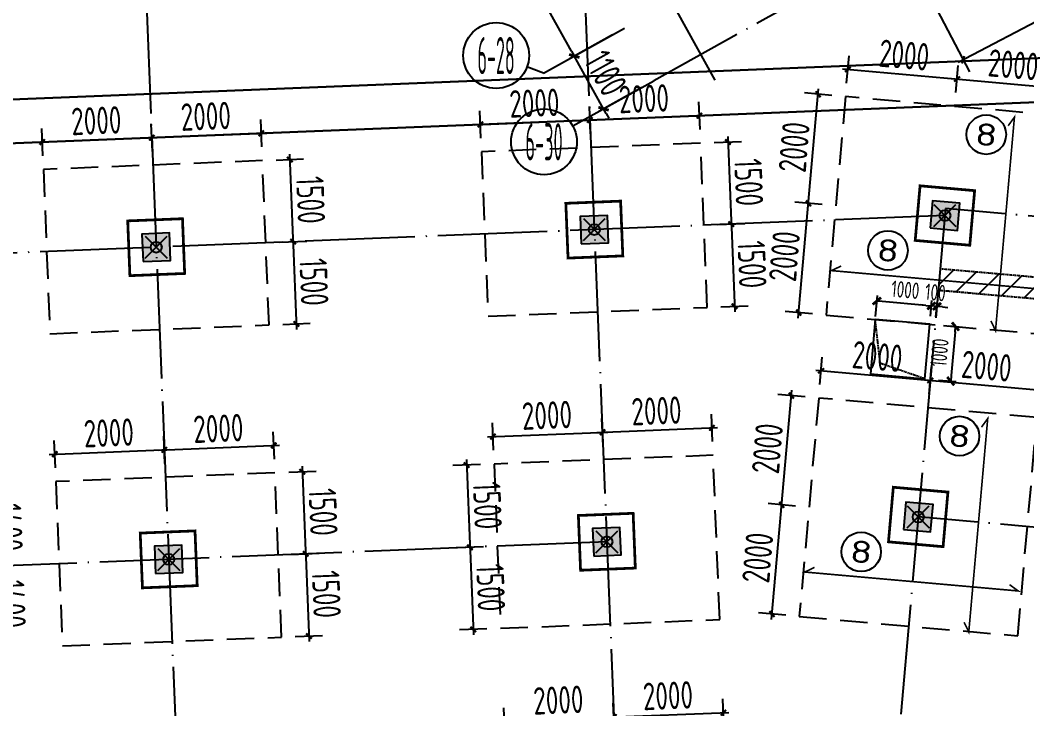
# Model space of a CAD drawing. Extents: x -57409 to 252654, y -8259 to 229119.
# Drawn here: x 51703 to 70070, y 62523 to 75088 of the extents above; entities that cross this region are included whole.
import ezdxf
from ezdxf.enums import TextEntityAlignment as Align

# ---------------------------------------------------------------- set-up
doc = ezdxf.new("R2010")
doc.units = 0
doc.header["$LTSCALE"] = 100
doc.header["$PDMODE"] = 35
doc.header["$PDSIZE"] = 200
for name, pattern in [('DASH', [0.35, 0.25, -0.1]), ('DASHED', [0.75, 0.5, -0.25]), ('DOTE', [2.42, 2, -0.2, 0.02, -0.2])]:
    doc.linetypes.add(name, pattern=pattern)
doc.layers.get('0').update_dxf_attribs({"linetype": 'CONTINUOUS'})
doc.layers.get('Defpoints').update_dxf_attribs({"linetype": 'CONTINUOUS'})
for name, color, linetype in [('B-TEXT', 3, 'CONTINUOUS'), ('codim', 7, 'CONTINUOUS'), ('COLU', 7, 'CONTINUOUS'), ('CT', 2, 'CONTINUOUS'), ('dim-wall', 7, 'CONTINUOUS'), ('dote', 253, 'DOTE'), ('h填实-柱墙', 254, 'CONTINUOUS'), ('JSK', 4, 'CONTINUOUS'), ('Z-AXIS', 3, 'CONTINUOUS'), ('Z-TEXT', 2, 'CONTINUOUS'), ('z柱下板带', 140, 'CONTINUOUS'), ('排水沟', 8, 'DASH'), ('板底钢筋', 24, 'CONTINUOUS')]:
    doc.layers.add(name, color=color, linetype=linetype)
doc.layers.add('重心计算', color=7, linetype='CONTINUOUS', plot=False)
doc.styles.add('_TCH_AXIS', font='tssdeng.shx', dxfattribs={"width": 0.7, "bigfont": 'tssdchn.shx'})
doc.styles.add('COMPLEX', font='tssdeng.shx', dxfattribs={"width": 0.7, "bigfont": 'tssdchn.shx'})
doc.styles.add('Jgcad-DIM', font='tssdeng.shx', dxfattribs={"width": 0.7, "bigfont": 'tssdchn.shx'})
doc.styles.add('TSSD_Dimension', font='tssdeng.shx', dxfattribs={"width": 0.7})
doc.dimstyles.new('TSSD_100_100$0', dxfattribs={"dimtxt": 300, "dimasz": 100, "dimexe": 100, "dimexo": 250, "dimgap": 100, "dimtad": 1, "dimdec": 0, "dimzin": 0, "dimdsep": 46, "dimtxsty": 'TSSD_Dimension', "dimblk": '_tsdbk', "dimblk1": '_tsdbk', "dimblk2": '_tsdbk', "dimsah": 1, "dimcen": 0, "dimdle": 100, "dimclrt": 7, "dimadec": 0, "dimazin": 0, "dimtfac": 1, "dimtdec": 0, "dimtix": 1, "dimtmove": 2, "dimatfit": 3, "dimldrblk": '_tsdbk', "dimfxl": 1, "dimtolj": 1, "dimtzin": 0, "dimarcsym": 0})

# ---------------------------------------------------------------- blocks, each defined once
blk = doc.blocks.new('_AXISO')
blk.add_circle((0, 0), 0.5)
at = {"layer": 'B-TEXT', "style": 'COMPLEX', "width": 1.450893}
blk.add_attdef('A', text='', height=0.56, dxfattribs=at).set_placement((0.249375, -0.28), (0.749375, -0.28), align=Align.FIT)
blk = doc.blocks.new('_tsdbk')
blk.add_line((-1, 0), (0, 0))
at = {"const_width": 0.5}
blk.add_lwpolyline([(-0.7, -0.7), (0.7, 0.7)], dxfattribs=at)
blk = doc.blocks.new('*D175')
at = {"layer": 'Defpoints', "color": 0}
for p in [(61030, 78002), (60114, 77494), (62729, 74942)]:
    blk.add_point(p, dxfattribs=at)
at = {"layer": 'Z-AXIS', "color": 0, "lineweight": -2}
for p, q in [((60811, 77881), (60026, 77445)), ((61764, 74521), (60162, 77406)), ((62510, 74821), (61726, 74385))]:
    blk.add_line(p, q, dxfattribs=at)
at = {"layer": 'Z-AXIS', "color": 0, "lineweight": -2, "xscale": 100, "yscale": 100, "zscale": 100}
for p, rotation in [((60114, 77494), 119.0453740306261), ((61813, 74434), 299.0453740306261)]:
    blk.add_blockref('_tsdbk', p, dxfattribs=dict(at, rotation=rotation))
at = {"layer": 'Z-AXIS', "color": 7, "insert": (61269, 76134), "char_height": 500, "attachment_point": 5, "rotation": 299.0454, "style": 'TSSD_Dimension'}
blk.add_mtext('\\A1;3500', dxfattribs=at)
blk = doc.blocks.new('*D176')
at = {"layer": 'Defpoints', "color": 0}
for p in [(62729, 74942), (61813, 74434), (63263, 73981)]:
    blk.add_point(p, dxfattribs=at)
at = {"layer": 'Z-AXIS', "color": 0, "lineweight": -2}
for p, q in [((62510, 74821), (61726, 74385)), ((61764, 74521), (61716, 74609)), ((62347, 73472), (61813, 74434)), ((63044, 73859), (62260, 73424)), ((62396, 73385), (62444, 73297))]:
    blk.add_line(p, q, dxfattribs=at)
at = {"layer": 'Z-AXIS', "color": 0, "lineweight": -2, "xscale": 100, "yscale": 100, "zscale": 100}
for p, rotation in [((61813, 74434), 299.0453740306261), ((62347, 73472), 119.0453740306261)]:
    blk.add_blockref('_tsdbk', p, dxfattribs=dict(at, rotation=rotation))
at = {"layer": 'Z-AXIS', "color": 7, "insert": (62386, 74123), "char_height": 500, "attachment_point": 5, "rotation": 299.0454, "style": 'TSSD_Dimension'}
blk.add_mtext('\\A1;1100', dxfattribs=at)
blk = doc.blocks.new('_ArchTick')
at = {"color": 0, "linetype": 'ByBlock', "const_width": 0.4}
blk.add_lwpolyline([(-0.5, -0.5), (0.5, 0.5)], dxfattribs=at)
blk = doc.blocks.new('*D1960')
at = {"layer": 'codim', "color": 0, "lineweight": -2}
blk.add_line((65900, 69652), (66094, 71844), dxfattribs=at)
at = {"layer": 'codim', "color": 7, "lineweight": -2}
for p, q in [((66334, 71722), (65836, 71766)), ((66157, 69730), (65659, 69774))]:
    blk.add_line(p, q, dxfattribs=at)
at = {"layer": 'Defpoints', "color": 0}
for p in [(66085, 71744), (66583, 71700), (66406, 69708)]:
    blk.add_point(p, dxfattribs=at)
at = {"layer": 'codim', "color": 0, "lineweight": -2, "xscale": 100, "yscale": 100, "zscale": 100}
for p, rotation in [((66085, 71744), 84.93164578921356), ((65908, 69752), 264.9316457892136)]:
    blk.add_blockref('_ArchTick', p, dxfattribs=dict(at, rotation=rotation))
at = {"layer": 'codim', "color": 1, "insert": (65648, 70779), "char_height": 500, "attachment_point": 5, "rotation": 84.9316, "style": 'Jgcad-DIM'}
blk.add_mtext('\\A1;2000', dxfattribs=at)
blk = doc.blocks.new('*D1961')
at = {"layer": 'codim', "color": 7, "lineweight": -2}
for p, q in [((66511, 73714), (66013, 73759)), ((66334, 71722), (65836, 71766))]:
    blk.add_line(p, q, dxfattribs=at)
at = {"layer": 'codim', "color": 0, "lineweight": -2}
blk.add_line((66076, 71645), (66271, 73836), dxfattribs=at)
at = {"layer": 'Defpoints', "color": 0}
for p in [(66262, 73736), (66760, 73692), (66583, 71700)]:
    blk.add_point(p, dxfattribs=at)
at = {"layer": 'codim', "color": 0, "lineweight": -2, "xscale": 100, "yscale": 100, "zscale": 100}
for p, rotation in [((66262, 73736), 84.93164578921356), ((66085, 71744), 264.9316457892136)]:
    blk.add_blockref('_ArchTick', p, dxfattribs=dict(at, rotation=rotation))
at = {"layer": 'codim', "color": 1, "insert": (65825, 72771), "char_height": 500, "attachment_point": 5, "rotation": 84.9316, "style": 'Jgcad-DIM'}
blk.add_mtext('\\A1;2000', dxfattribs=at)
blk = doc.blocks.new('*D1962')
at = {"layer": 'codim', "color": 7, "lineweight": -2}
for p, q in [((66782, 73941), (66826, 74439)), ((68774, 73765), (68818, 74263))]:
    blk.add_line(p, q, dxfattribs=at)
at = {"layer": 'codim', "color": 0, "lineweight": -2}
blk.add_line((66704, 74199), (68896, 74005), dxfattribs=at)
at = {"layer": 'Defpoints', "color": 0}
for p in [(68796, 74014), (66760, 73692), (68752, 73516)]:
    blk.add_point(p, dxfattribs=at)
at = {"layer": 'codim', "color": 0, "lineweight": -2, "xscale": 100, "yscale": 100, "zscale": 100}
for p, rotation in [((66804, 74190), 174.9316457875061), ((68796, 74014), 354.9316457875061)]:
    blk.add_blockref('_ArchTick', p, dxfattribs=dict(at, rotation=rotation))
at = {"layer": 'codim', "color": 1, "insert": (67831, 74451), "char_height": 500, "attachment_point": 5, "rotation": 354.9316, "style": 'Jgcad-DIM'}
blk.add_mtext('\\A1;2000', dxfattribs=at)
blk = doc.blocks.new('*D1963')
at = {"layer": 'codim', "color": 7, "lineweight": -2}
for p, q in [((68774, 73765), (68818, 74263)), ((70766, 73588), (70810, 74086))]:
    blk.add_line(p, q, dxfattribs=at)
at = {"layer": 'codim', "color": 0, "lineweight": -2}
blk.add_line((68697, 74022), (70888, 73828), dxfattribs=at)
at = {"layer": 'Defpoints', "color": 0}
for p in [(70788, 73837), (68752, 73516), (70744, 73339)]:
    blk.add_point(p, dxfattribs=at)
at = {"layer": 'codim', "color": 0, "lineweight": -2, "xscale": 100, "yscale": 100, "zscale": 100}
for p, rotation in [((68796, 74014), 174.9316457875061), ((70788, 73837), 354.9316457875061)]:
    blk.add_blockref('_ArchTick', p, dxfattribs=dict(at, rotation=rotation))
at = {"layer": 'codim', "color": 1, "insert": (69823, 74274), "char_height": 500, "attachment_point": 5, "rotation": 354.9316, "style": 'Jgcad-DIM'}
blk.add_mtext('\\A1;2000', dxfattribs=at)
blk = doc.blocks.new('*D1964')
at = {"layer": 'codim', "color": 0, "lineweight": -2}
blk.add_line((65412, 64153), (65606, 66345), dxfattribs=at)
at = {"layer": 'codim', "color": 7, "lineweight": -2}
for p, q in [((65846, 66223), (65348, 66267)), ((65670, 64231), (65172, 64275))]:
    blk.add_line(p, q, dxfattribs=at)
at = {"layer": 'Defpoints', "color": 0}
for p in [(65597, 66245), (66095, 66201), (65919, 64209)]:
    blk.add_point(p, dxfattribs=at)
at = {"layer": 'codim', "color": 0, "lineweight": -2, "xscale": 100, "yscale": 100, "zscale": 100}
for p, rotation in [((65597, 66245), 84.93164578921356), ((65421, 64253), 264.9316457892136)]:
    blk.add_blockref('_ArchTick', p, dxfattribs=dict(at, rotation=rotation))
at = {"layer": 'codim', "color": 1, "insert": (65160, 65280), "char_height": 500, "attachment_point": 5, "rotation": 84.9316, "style": 'Jgcad-DIM'}
blk.add_mtext('\\A1;2000', dxfattribs=at)
blk = doc.blocks.new('*D1965')
at = {"layer": 'codim', "color": 0, "lineweight": -2}
blk.add_line((65589, 66145), (65783, 68337), dxfattribs=at)
at = {"layer": 'codim', "color": 7, "lineweight": -2}
for p, q in [((66023, 68215), (65525, 68259)), ((65846, 66223), (65348, 66267))]:
    blk.add_line(p, q, dxfattribs=at)
at = {"layer": 'Defpoints', "color": 0}
for p in [(65774, 68237), (66272, 68193), (66095, 66201)]:
    blk.add_point(p, dxfattribs=at)
at = {"layer": 'codim', "color": 0, "lineweight": -2, "xscale": 100, "yscale": 100, "zscale": 100}
for p, rotation in [((65774, 68237), 84.93164578921356), ((65597, 66245), 264.9316457892136)]:
    blk.add_blockref('_ArchTick', p, dxfattribs=dict(at, rotation=rotation))
at = {"layer": 'codim', "color": 1, "insert": (65337, 67272), "char_height": 500, "attachment_point": 5, "rotation": 84.9316, "style": 'Jgcad-DIM'}
blk.add_mtext('\\A1;2000', dxfattribs=at)
blk = doc.blocks.new('*D1966')
at = {"layer": 'codim', "color": 7, "lineweight": -2}
for p, q in [((66294, 68442), (66338, 68940)), ((68286, 68265), (68331, 68763))]:
    blk.add_line(p, q, dxfattribs=at)
at = {"layer": 'codim', "color": 0, "lineweight": -2}
blk.add_line((66217, 68700), (68408, 68506), dxfattribs=at)
at = {"layer": 'Defpoints', "color": 0}
for p in [(68308, 68514), (66272, 68193), (68264, 68016)]:
    blk.add_point(p, dxfattribs=at)
at = {"layer": 'codim', "color": 0, "lineweight": -2, "xscale": 100, "yscale": 100, "zscale": 100}
for p, rotation in [((66316, 68691), 174.9316457875058), ((68308, 68514), 354.9316457875058)]:
    blk.add_blockref('_ArchTick', p, dxfattribs=dict(at, rotation=rotation))
at = {"layer": 'codim', "color": 1, "insert": (67343, 68951), "char_height": 500, "attachment_point": 5, "rotation": 354.9316, "style": 'Jgcad-DIM'}
blk.add_mtext('\\A1;2000', dxfattribs=at)
blk = doc.blocks.new('*D1967')
at = {"layer": 'codim', "color": 7, "lineweight": -2}
for p, q in [((68286, 68265), (68331, 68763)), ((70279, 68089), (70323, 68587))]:
    blk.add_line(p, q, dxfattribs=at)
at = {"layer": 'codim', "color": 0, "lineweight": -2}
blk.add_line((68209, 68523), (70400, 68329), dxfattribs=at)
at = {"layer": 'Defpoints', "color": 0}
for p in [(70301, 68338), (68264, 68016), (70256, 67840)]:
    blk.add_point(p, dxfattribs=at)
at = {"layer": 'codim', "color": 0, "lineweight": -2, "xscale": 100, "yscale": 100, "zscale": 100}
for p, rotation in [((68308, 68514), 174.9316457875058), ((70301, 68338), 354.9316457875058)]:
    blk.add_blockref('_ArchTick', p, dxfattribs=dict(at, rotation=rotation))
at = {"layer": 'codim', "color": 1, "insert": (69335, 68775), "char_height": 500, "attachment_point": 5, "rotation": 354.9316, "style": 'Jgcad-DIM'}
blk.add_mtext('\\A1;2000', dxfattribs=at)
blk = doc.blocks.new('*D1975')
at = {"layer": 'codim', "color": 7, "lineweight": -2}
for p, q in [((60547, 62044), (60527, 62543)), ((62546, 62124), (62525, 62624))]:
    blk.add_line(p, q, dxfattribs=at)
at = {"layer": 'codim', "color": 0, "lineweight": -2}
blk.add_line((60437, 62290), (62635, 62378), dxfattribs=at)
at = {"layer": 'Defpoints', "color": 0}
for p in [(62536, 62374), (60557, 61794), (62556, 61874)]:
    blk.add_point(p, dxfattribs=at)
at = {"layer": 'codim', "color": 0, "lineweight": -2, "xscale": 100, "yscale": 100, "zscale": 100}
for p, rotation in [((60537, 62294), 182.2987729971048), ((62536, 62374), 2.298772997104861)]:
    blk.add_blockref('_ArchTick', p, dxfattribs=dict(at, rotation=rotation))
at = {"layer": 'codim', "color": 1, "insert": (61522, 62683), "char_height": 500, "attachment_point": 5, "rotation": 2.2988, "style": 'Jgcad-DIM'}
blk.add_mtext('\\A1;2000', dxfattribs=at)
blk = doc.blocks.new('*D1976')
at = {"layer": 'codim', "color": 7, "lineweight": -2}
for p, q in [((64544, 62204), (64524, 62704)), ((62546, 62124), (62525, 62624))]:
    blk.add_line(p, q, dxfattribs=at)
at = {"layer": 'codim', "color": 0, "lineweight": -2}
blk.add_line((62436, 62370), (64634, 62458), dxfattribs=at)
at = {"layer": 'Defpoints', "color": 0}
for p in [(64534, 62454), (64554, 61954), (62556, 61874)]:
    blk.add_point(p, dxfattribs=at)
at = {"layer": 'codim', "color": 0, "lineweight": -2, "xscale": 100, "yscale": 100, "zscale": 100}
for p, rotation in [((64534, 62454), 2.298772997104861), ((62536, 62374), 182.2987729971048)]:
    blk.add_blockref('_ArchTick', p, dxfattribs=dict(at, rotation=rotation))
at = {"layer": 'codim', "color": 1, "insert": (63521, 62764), "char_height": 500, "attachment_point": 5, "rotation": 2.2988, "style": 'Jgcad-DIM'}
blk.add_mtext('\\A1;2000', dxfattribs=at)
blk = doc.blocks.new('*D1987')
at = {"layer": 'codim', "color": 7, "lineweight": -2}
for p, q in [((62337, 67320), (62317, 67819)), ((60339, 67240), (60319, 67739))]:
    blk.add_line(p, q, dxfattribs=at)
at = {"layer": 'codim', "color": 0, "lineweight": -2}
blk.add_line((60229, 67485), (62427, 67574), dxfattribs=at)
at = {"layer": 'Defpoints', "color": 0}
for p in [(62327, 67570), (62347, 67070), (60349, 66990)]:
    blk.add_point(p, dxfattribs=at)
at = {"layer": 'codim', "color": 0, "lineweight": -2, "xscale": 100, "yscale": 100, "zscale": 100}
for p, rotation in [((62327, 67570), 2.298772997107252), ((60329, 67489), 182.2987729971072)]:
    blk.add_blockref('_ArchTick', p, dxfattribs=dict(at, rotation=rotation))
at = {"layer": 'codim', "color": 1, "insert": (61314, 67879), "char_height": 500, "attachment_point": 5, "rotation": 2.2988, "style": 'Jgcad-DIM'}
blk.add_mtext('\\A1;2000', dxfattribs=at)
blk = doc.blocks.new('*D1988')
at = {"layer": 'codim', "color": 7, "lineweight": -2}
for p, q in [((62337, 67320), (62317, 67819)), ((64335, 67400), (64315, 67900))]:
    blk.add_line(p, q, dxfattribs=at)
at = {"layer": 'codim', "color": 0, "lineweight": -2}
blk.add_line((62227, 67566), (64425, 67654), dxfattribs=at)
at = {"layer": 'Defpoints', "color": 0}
for p in [(64325, 67650), (62347, 67070), (64345, 67150)]:
    blk.add_point(p, dxfattribs=at)
at = {"layer": 'codim', "color": 0, "lineweight": -2, "xscale": 100, "yscale": 100, "zscale": 100}
for p, rotation in [((62327, 67570), 182.2987729971072), ((64325, 67650), 2.298772997107252)]:
    blk.add_blockref('_ArchTick', p, dxfattribs=dict(at, rotation=rotation))
at = {"layer": 'codim', "color": 1, "insert": (63312, 67959), "char_height": 500, "attachment_point": 5, "rotation": 2.2988, "style": 'Jgcad-DIM'}
blk.add_mtext('\\A1;2000', dxfattribs=at)
blk = doc.blocks.new('*D1989')
at = {"layer": 'codim', "color": 0, "lineweight": -2}
blk.add_line((59845, 67070), (59913, 65371), dxfattribs=at)
at = {"layer": 'codim', "color": 7, "lineweight": -2}
for p, q in [((60099, 66980), (59599, 66960)), ((60159, 65481), (59659, 65461))]:
    blk.add_line(p, q, dxfattribs=at)
at = {"layer": 'Defpoints', "color": 0}
for p in [(60349, 66990), (59909, 65471), (60409, 65491)]:
    blk.add_point(p, dxfattribs=at)
at = {"layer": 'codim', "color": 0, "lineweight": -2, "xscale": 100, "yscale": 100, "zscale": 100}
for p, rotation in [((59849, 66970), 92.29877300033519), ((59909, 65471), 272.2987730003352)]:
    blk.add_blockref('_ArchTick', p, dxfattribs=dict(at, rotation=rotation))
at = {"layer": 'codim', "color": 1, "insert": (60229, 66234), "char_height": 500, "attachment_point": 5, "rotation": 272.2988, "style": 'Jgcad-DIM'}
blk.add_mtext('\\A1;1500', dxfattribs=at)
blk = doc.blocks.new('*D1990')
at = {"layer": 'codim', "color": 7, "lineweight": -2}
for p, q in [((60159, 65481), (59659, 65461)), ((60219, 63982), (59720, 63962))]:
    blk.add_line(p, q, dxfattribs=at)
at = {"layer": 'codim', "color": 0, "lineweight": -2}
blk.add_line((59905, 65571), (59973, 63872), dxfattribs=at)
at = {"layer": 'Defpoints', "color": 0}
for p in [(60409, 65491), (59969, 63972), (60469, 63992)]:
    blk.add_point(p, dxfattribs=at)
at = {"layer": 'codim', "color": 0, "lineweight": -2, "xscale": 100, "yscale": 100, "zscale": 100}
for p, rotation in [((59909, 65471), 92.29877300033519), ((59969, 63972), 272.2987730003352)]:
    blk.add_blockref('_ArchTick', p, dxfattribs=dict(at, rotation=rotation))
at = {"layer": 'codim', "color": 1, "insert": (60289, 64736), "char_height": 500, "attachment_point": 5, "rotation": 272.2988, "style": 'Jgcad-DIM'}
blk.add_mtext('\\A1;1500', dxfattribs=at)
blk = doc.blocks.new('*D1991')
at = {"layer": 'codim', "color": 7, "lineweight": -2}
for p, q in [((62108, 73015), (62088, 73515)), ((60110, 72935), (60090, 73435))]:
    blk.add_line(p, q, dxfattribs=at)
at = {"layer": 'codim', "color": 0, "lineweight": -2}
blk.add_line((60000, 73181), (62198, 73269), dxfattribs=at)
at = {"layer": 'Defpoints', "color": 0}
for p in [(62098, 73265), (62118, 72765), (60120, 72685)]:
    blk.add_point(p, dxfattribs=at)
at = {"layer": 'codim', "color": 0, "lineweight": -2, "xscale": 100, "yscale": 100, "zscale": 100}
for p, rotation in [((62098, 73265), 2.298772997108092), ((60100, 73185), 182.2987729971081)]:
    blk.add_blockref('_ArchTick', p, dxfattribs=dict(at, rotation=rotation))
at = {"layer": 'codim', "color": 1, "insert": (61085, 73575), "char_height": 500, "attachment_point": 5, "rotation": 2.2988, "style": 'Jgcad-DIM'}
blk.add_mtext('\\A1;2000', dxfattribs=at)
blk = doc.blocks.new('*D1992')
at = {"layer": 'codim', "color": 7, "lineweight": -2}
for p, q in [((62108, 73015), (62088, 73515)), ((64107, 73095), (64087, 73595))]:
    blk.add_line(p, q, dxfattribs=at)
at = {"layer": 'codim', "color": 0, "lineweight": -2}
blk.add_line((61998, 73261), (64197, 73349), dxfattribs=at)
at = {"layer": 'Defpoints', "color": 0}
for p in [(64097, 73345), (62118, 72765), (64117, 72846)]:
    blk.add_point(p, dxfattribs=at)
at = {"layer": 'codim', "color": 0, "lineweight": -2, "xscale": 100, "yscale": 100, "zscale": 100}
for p, rotation in [((62098, 73265), 182.2987729971081), ((64097, 73345), 2.298772997108092)]:
    blk.add_blockref('_ArchTick', p, dxfattribs=dict(at, rotation=rotation))
at = {"layer": 'codim', "color": 1, "insert": (63083, 73655), "char_height": 500, "attachment_point": 5, "rotation": 2.2988, "style": 'Jgcad-DIM'}
blk.add_mtext('\\A1;2000', dxfattribs=at)
blk = doc.blocks.new('*D1993')
at = {"layer": 'codim', "color": 0, "lineweight": -2}
blk.add_line((64612, 72966), (64681, 71267), dxfattribs=at)
at = {"layer": 'codim', "color": 7, "lineweight": -2}
for p, q in [((64367, 72856), (64866, 72876)), ((64427, 71357), (64926, 71377))]:
    blk.add_line(p, q, dxfattribs=at)
at = {"layer": 'Defpoints', "color": 0}
for p in [(64117, 72846), (64177, 71347), (64677, 71367)]:
    blk.add_point(p, dxfattribs=at)
at = {"layer": 'codim', "color": 0, "lineweight": -2, "xscale": 100, "yscale": 100, "zscale": 100}
for p, rotation in [((64616, 72866), 92.29877300032996), ((64677, 71367), 272.29877300033)]:
    blk.add_blockref('_ArchTick', p, dxfattribs=dict(at, rotation=rotation))
at = {"layer": 'codim', "color": 1, "insert": (64996, 72130), "char_height": 500, "attachment_point": 5, "rotation": 272.2988, "style": 'Jgcad-DIM'}
blk.add_mtext('\\A1;1500', dxfattribs=at)
blk = doc.blocks.new('*D1994')
at = {"layer": 'codim', "color": 0, "lineweight": -2}
blk.add_line((64673, 71467), (64741, 69768), dxfattribs=at)
at = {"layer": 'codim', "color": 7, "lineweight": -2}
for p, q in [((64427, 71357), (64926, 71377)), ((64487, 69858), (64986, 69878))]:
    blk.add_line(p, q, dxfattribs=at)
at = {"layer": 'Defpoints', "color": 0}
for p in [(64177, 71347), (64237, 69848), (64737, 69868)]:
    blk.add_point(p, dxfattribs=at)
at = {"layer": 'codim', "color": 0, "lineweight": -2, "xscale": 100, "yscale": 100, "zscale": 100}
for p, rotation in [((64677, 71367), 92.29877300032996), ((64737, 69868), 272.29877300033)]:
    blk.add_blockref('_ArchTick', p, dxfattribs=dict(at, rotation=rotation))
at = {"layer": 'codim', "color": 1, "insert": (65056, 70632), "char_height": 500, "attachment_point": 5, "rotation": 272.2988, "style": 'Jgcad-DIM'}
blk.add_mtext('\\A1;1500', dxfattribs=at)
blk = doc.blocks.new('*D2003')
at = {"layer": 'codim', "color": 7, "lineweight": -2}
for p, q in [((52345, 66919), (52325, 67418)), ((54343, 66999), (54323, 67499))]:
    blk.add_line(p, q, dxfattribs=at)
at = {"layer": 'codim', "color": 0, "lineweight": -2}
blk.add_line((52235, 67164), (54433, 67253), dxfattribs=at)
at = {"layer": 'Defpoints', "color": 0}
for p in [(54333, 67249), (54353, 66749), (52355, 66669)]:
    blk.add_point(p, dxfattribs=at)
at = {"layer": 'codim', "color": 0, "lineweight": -2, "xscale": 100, "yscale": 100, "zscale": 100}
for p, rotation in [((52335, 67169), 182.2987729971101), ((54333, 67249), 2.298772997110103)]:
    blk.add_blockref('_ArchTick', p, dxfattribs=dict(at, rotation=rotation))
at = {"layer": 'codim', "color": 1, "insert": (53320, 67558), "char_height": 500, "attachment_point": 5, "rotation": 2.2988, "style": 'Jgcad-DIM'}
blk.add_mtext('\\A1;2000', dxfattribs=at)
blk = doc.blocks.new('*D1803')
at = {"layer": 'codim', "color": 7, "lineweight": -2}
for p, q in [((54343, 66999), (54323, 67499)), ((56342, 67079), (56322, 67579))]:
    blk.add_line(p, q, dxfattribs=at)
at = {"layer": 'codim', "color": 0, "lineweight": -2}
blk.add_line((54233, 67245), (56432, 67333), dxfattribs=at)
at = {"layer": 'Defpoints', "color": 0}
for p in [(56332, 67329), (54353, 66749), (56352, 66829)]:
    blk.add_point(p, dxfattribs=at)
at = {"layer": 'codim', "color": 0, "lineweight": -2, "xscale": 100, "yscale": 100, "zscale": 100}
for p, rotation in [((54333, 67249), 182.2987729971101), ((56332, 67329), 2.298772997110103)]:
    blk.add_blockref('_ArchTick', p, dxfattribs=dict(at, rotation=rotation))
at = {"layer": 'codim', "color": 1, "insert": (55319, 67639), "char_height": 500, "attachment_point": 5, "rotation": 2.2988, "style": 'Jgcad-DIM'}
blk.add_mtext('\\A1;2000', dxfattribs=at)
blk = doc.blocks.new('*D1804')
at = {"layer": 'codim', "color": 7, "lineweight": -2}
for p, q in [((56602, 66839), (57101, 66859)), ((56662, 65341), (57161, 65361))]:
    blk.add_line(p, q, dxfattribs=at)
at = {"layer": 'codim', "color": 0, "lineweight": -2}
blk.add_line((56847, 66949), (56916, 65251), dxfattribs=at)
at = {"layer": 'Defpoints', "color": 0}
for p in [(56352, 66829), (56412, 65331), (56912, 65351)]:
    blk.add_point(p, dxfattribs=at)
at = {"layer": 'codim', "color": 0, "lineweight": -2, "xscale": 100, "yscale": 100, "zscale": 100}
for p, rotation in [((56851, 66849), 92.29877300032996), ((56912, 65351), 272.29877300033)]:
    blk.add_blockref('_ArchTick', p, dxfattribs=dict(at, rotation=rotation))
at = {"layer": 'codim', "color": 1, "insert": (57231, 66114), "char_height": 500, "attachment_point": 5, "rotation": 272.2988, "style": 'Jgcad-DIM'}
blk.add_mtext('\\A1;1500', dxfattribs=at)
blk = doc.blocks.new('*D1805')
at = {"layer": 'codim', "color": 0, "lineweight": -2}
blk.add_line((56908, 65451), (56976, 63752), dxfattribs=at)
at = {"layer": 'codim', "color": 7, "lineweight": -2}
for p, q in [((56662, 65341), (57161, 65361)), ((56722, 63842), (57222, 63862))]:
    blk.add_line(p, q, dxfattribs=at)
at = {"layer": 'Defpoints', "color": 0}
for p in [(56412, 65331), (56472, 63832), (56972, 63852)]:
    blk.add_point(p, dxfattribs=at)
at = {"layer": 'codim', "color": 0, "lineweight": -2, "xscale": 100, "yscale": 100, "zscale": 100}
for p, rotation in [((56912, 65351), 92.29877300032996), ((56972, 63852), 272.29877300033)]:
    blk.add_blockref('_ArchTick', p, dxfattribs=dict(at, rotation=rotation))
at = {"layer": 'codim', "color": 1, "insert": (57291, 64615), "char_height": 500, "attachment_point": 5, "rotation": 272.2988, "style": 'Jgcad-DIM'}
blk.add_mtext('\\A1;1500', dxfattribs=at)
blk = doc.blocks.new('*D1806')
at = {"layer": 'codim', "color": 7, "lineweight": -2}
for p, q in [((52116, 72614), (52096, 73114)), ((54115, 72694), (54095, 73194))]:
    blk.add_line(p, q, dxfattribs=at)
at = {"layer": 'codim', "color": 0, "lineweight": -2}
blk.add_line((52006, 72860), (54205, 72948), dxfattribs=at)
at = {"layer": 'Defpoints', "color": 0}
for p in [(54105, 72944), (54125, 72445), (52126, 72364)]:
    blk.add_point(p, dxfattribs=at)
at = {"layer": 'codim', "color": 0, "lineweight": -2, "xscale": 100, "yscale": 100, "zscale": 100}
for p, rotation in [((52106, 72864), 182.2987729971087), ((54105, 72944), 2.298772997108716)]:
    blk.add_blockref('_ArchTick', p, dxfattribs=dict(at, rotation=rotation))
at = {"layer": 'codim', "color": 1, "insert": (53092, 73254), "char_height": 500, "attachment_point": 5, "rotation": 2.2988, "style": 'Jgcad-DIM'}
blk.add_mtext('\\A1;2000', dxfattribs=at)
blk = doc.blocks.new('*D1807')
at = {"layer": 'codim', "color": 7, "lineweight": -2}
for p, q in [((54115, 72694), (54095, 73194)), ((56113, 72775), (56093, 73274))]:
    blk.add_line(p, q, dxfattribs=at)
at = {"layer": 'codim', "color": 0, "lineweight": -2}
blk.add_line((54005, 72940), (56203, 73028), dxfattribs=at)
at = {"layer": 'Defpoints', "color": 0}
for p in [(56103, 73024), (54125, 72445), (56123, 72525)]:
    blk.add_point(p, dxfattribs=at)
at = {"layer": 'codim', "color": 0, "lineweight": -2, "xscale": 100, "yscale": 100, "zscale": 100}
for p, rotation in [((54105, 72944), 182.2987729971087), ((56103, 73024), 2.298772997108716)]:
    blk.add_blockref('_ArchTick', p, dxfattribs=dict(at, rotation=rotation))
at = {"layer": 'codim', "color": 1, "insert": (55090, 73334), "char_height": 500, "attachment_point": 5, "rotation": 2.2988, "style": 'Jgcad-DIM'}
blk.add_mtext('\\A1;2000', dxfattribs=at)
blk = doc.blocks.new('*D1808')
at = {"layer": 'codim', "color": 7, "lineweight": -2}
for p, q in [((56373, 72535), (56873, 72555)), ((56433, 71036), (56933, 71056))]:
    blk.add_line(p, q, dxfattribs=at)
at = {"layer": 'codim', "color": 0, "lineweight": -2}
blk.add_line((56619, 72645), (56687, 70946), dxfattribs=at)
at = {"layer": 'Defpoints', "color": 0}
for p in [(56123, 72525), (56183, 71026), (56683, 71046)]:
    blk.add_point(p, dxfattribs=at)
at = {"layer": 'codim', "color": 0, "lineweight": -2, "xscale": 100, "yscale": 100, "zscale": 100}
for p, rotation in [((56623, 72545), 92.29877300032996), ((56683, 71046), 272.29877300033)]:
    blk.add_blockref('_ArchTick', p, dxfattribs=dict(at, rotation=rotation))
at = {"layer": 'codim', "color": 1, "insert": (57003, 71809), "char_height": 500, "attachment_point": 5, "rotation": 272.2988, "style": 'Jgcad-DIM'}
blk.add_mtext('\\A1;1500', dxfattribs=at)
blk = doc.blocks.new('*D1809')
at = {"layer": 'codim', "color": 0, "lineweight": -2}
blk.add_line((56679, 71146), (56747, 69447), dxfattribs=at)
at = {"layer": 'codim', "color": 7, "lineweight": -2}
for p, q in [((56433, 71036), (56933, 71056)), ((56493, 69537), (56993, 69557))]:
    blk.add_line(p, q, dxfattribs=at)
at = {"layer": 'Defpoints', "color": 0}
for p in [(56183, 71026), (56244, 69527), (56743, 69547)]:
    blk.add_point(p, dxfattribs=at)
at = {"layer": 'codim', "color": 0, "lineweight": -2, "xscale": 100, "yscale": 100, "zscale": 100}
for p, rotation in [((56683, 71046), 92.29877300032996), ((56743, 69547), 272.29877300033)]:
    blk.add_blockref('_ArchTick', p, dxfattribs=dict(at, rotation=rotation))
at = {"layer": 'codim', "color": 1, "insert": (57063, 70311), "char_height": 500, "attachment_point": 5, "rotation": 272.2988, "style": 'Jgcad-DIM'}
blk.add_mtext('\\A1;1500', dxfattribs=at)
blk = doc.blocks.new('*D1820')
at = {"layer": 'codim', "color": 7, "lineweight": -2}
for p, q in [((50860, 66509), (51360, 66529)), ((50916, 65110), (51416, 65130))]:
    blk.add_line(p, q, dxfattribs=at)
at = {"layer": 'codim', "color": 0, "lineweight": -2}
blk.add_line((51106, 66619), (51170, 65020), dxfattribs=at)
at = {"layer": 'Defpoints', "color": 0}
for p in [(50610, 66499), (50667, 65100), (51166, 65120)]:
    blk.add_point(p, dxfattribs=at)
at = {"layer": 'codim', "color": 0, "lineweight": -2, "xscale": 100, "yscale": 100, "zscale": 100}
for p, rotation in [((51110, 66519), 92.29877300032996), ((51166, 65120), 272.29877300033)]:
    blk.add_blockref('_ArchTick', p, dxfattribs=dict(at, rotation=rotation))
at = {"layer": 'codim', "color": 1, "insert": (51488, 65833), "char_height": 500, "attachment_point": 5, "rotation": 272.2988, "style": 'Jgcad-DIM'}
blk.add_mtext('\\A1;1400', dxfattribs=at)
blk = doc.blocks.new('*D1821')
at = {"layer": 'codim', "color": 0, "lineweight": -2}
blk.add_line((51162, 65220), (51226, 63621), dxfattribs=at)
at = {"layer": 'codim', "color": 7, "lineweight": -2}
for p, q in [((50916, 65110), (51416, 65130)), ((50973, 63711), (51472, 63731))]:
    blk.add_line(p, q, dxfattribs=at)
at = {"layer": 'Defpoints', "color": 0}
for p in [(50667, 65100), (50723, 63701), (51222, 63721)]:
    blk.add_point(p, dxfattribs=at)
at = {"layer": 'codim', "color": 0, "lineweight": -2, "xscale": 100, "yscale": 100, "zscale": 100}
for p, rotation in [((51166, 65120), 92.29877300032996), ((51222, 63721), 272.29877300033)]:
    blk.add_blockref('_ArchTick', p, dxfattribs=dict(at, rotation=rotation))
at = {"layer": 'codim', "color": 1, "insert": (51544, 64435), "char_height": 500, "attachment_point": 5, "rotation": 272.2988, "style": 'Jgcad-DIM'}
blk.add_mtext('\\A1;1400', dxfattribs=at)
blk = doc.blocks.new('*D2940')
at = {"layer": 'Defpoints', "color": 0}
for p in [(68329, 69875), (68290, 69436), (68389, 69428)]:
    blk.add_point(p, dxfattribs=at)
at = {"layer": 'dim-wall', "color": 0, "lineweight": -2}
for p, q in [((68229, 69884), (68130, 69893)), ((68312, 69685), (68338, 69975)), ((68429, 69866), (68329, 69875)), ((68412, 69677), (68437, 69966)), ((68528, 69857), (68628, 69848))]:
    blk.add_line(p, q, dxfattribs=at)
at = {"layer": 'dim-wall', "color": 0, "lineweight": -2, "xscale": 100, "yscale": 100, "zscale": 100}
for p, rotation in [((68329, 69875), 354.9), ((68429, 69866), 174.8999999999999)]:
    blk.add_blockref('_tsdbk', p, dxfattribs=dict(at, rotation=rotation))
at = {"layer": 'dim-wall', "color": 7, "insert": (68401, 70120), "char_height": 300, "attachment_point": 5, "rotation": 354.9, "style": 'TSSD_Dimension'}
blk.add_mtext('\\A1;100', dxfattribs=at)
blk = doc.blocks.new('*D2941')
at = {"layer": 'Defpoints', "color": 0}
for p in [(67333, 69964), (67285, 69430), (68290, 69436)]:
    blk.add_point(p, dxfattribs=at)
at = {"layer": 'dim-wall', "color": 0, "lineweight": -2}
for p, q in [((67308, 69679), (67342, 70063)), ((68229, 69884), (67433, 69955)), ((68312, 69685), (68338, 69975))]:
    blk.add_line(p, q, dxfattribs=at)
at = {"layer": 'dim-wall', "color": 0, "lineweight": -2, "xscale": 100, "yscale": 100, "zscale": 100}
for p, rotation in [((67333, 69964), 174.8999999999999), ((68329, 69875), 354.9)]:
    blk.add_blockref('_tsdbk', p, dxfattribs=dict(at, rotation=rotation))
at = {"layer": 'dim-wall', "color": 7, "insert": (67853, 70168), "char_height": 300, "attachment_point": 5, "rotation": 354.9, "style": 'TSSD_Dimension'}
blk.add_mtext('\\A1;1000', dxfattribs=at)
blk = doc.blocks.new('*D2942')
at = {"layer": 'Defpoints', "color": 0}
for p in [(68299, 69540), (68211, 68544), (68680, 68502)]:
    blk.add_point(p, dxfattribs=at)
at = {"layer": 'dim-wall', "color": 0, "lineweight": -2}
for p, q in [((68548, 69518), (68868, 69489)), ((68760, 69399), (68688, 68602)), ((68460, 68522), (68779, 68493))]:
    blk.add_line(p, q, dxfattribs=at)
at = {"layer": 'dim-wall', "color": 0, "lineweight": -2, "xscale": 100, "yscale": 100, "zscale": 100}
for p, rotation in [((68768, 69498), 84.9), ((68680, 68502), 264.9)]:
    blk.add_blockref('_tsdbk', p, dxfattribs=dict(at, rotation=rotation))
at = {"layer": 'dim-wall', "color": 7, "insert": (68475, 69022), "char_height": 300, "attachment_point": 5, "rotation": 84.9, "style": 'TSSD_Dimension'}
blk.add_mtext('\\A1;1000', dxfattribs=at)
blk = doc.blocks.new('*D2945')
at = {"layer": 'codim', "color": 7, "lineweight": -2}
for p, q in [((75761, 79848), (76653, 78149)), ((68134, 75839), (69024, 74144))]:
    blk.add_line(p, q, dxfattribs=at)
at = {"layer": 'codim', "color": 0, "lineweight": -2}
blk.add_line((68819, 74319), (76626, 78417), dxfattribs=at)
at = {"layer": 'Defpoints', "color": 0}
for p in [(75645, 80070, 0), (76537, 78371), (68018, 76061, 0)]:
    blk.add_point(p, dxfattribs=at)
at = {"layer": 'codim', "color": 0, "lineweight": -2, "xscale": 100, "yscale": 100, "zscale": 100}
for p, rotation in [((76537, 78371), 27.70000000000001), ((68908, 74365), 207.7)]:
    blk.add_blockref('_ArchTick', p, dxfattribs=dict(at, rotation=rotation))
at = {"layer": 'codim', "color": 1, "insert": (71752, 76260), "char_height": 500, "attachment_point": 5, "rotation": 27.7, "style": 'Jgcad-DIM'}
blk.add_mtext('\\A1;\\A1;附加范围', dxfattribs=at)
blk = doc.blocks.new('后浇带现场')
at = {"color": 6, "lineweight": 30}
for points in [[(662200, 674230), (718557, 674230), (718557, 624270), (707583, 624270), (707286, 620897), (700215, 616964), (698139, 620873), (664797, 619534)], [(662200, 673430), (717757, 673430), (717757, 625070), (706851, 625070), (706526, 621390), (700538, 618060), (698609, 621692), (664765, 620333)]]:
    blk.add_lwpolyline(points, dxfattribs=at)

msp = doc.modelspace()

# ---------------------------------------------------------------- hatches: boundary and pattern name
at = {"layer": 'h填实-柱墙'}
for points in [[(68304.2, 71296.5), (68802.3, 71252.3), (68846.4, 71750.4), (68348.4, 71794.5)], [(61938.8, 71006.8), (62438.4, 71026.9), (62418.3, 71526.5), (61918.7, 71506.4)], [(53945.2, 70685.9), (54444.8, 70706), (54424.8, 71205.6), (53925.2, 71185.5)], [(67816.5, 65797.2), (68314.5, 65753), (68358.7, 66251.1), (67860.7, 66295.2)], [(62167.4, 65311.4), (62667, 65331.4), (62646.9, 65831), (62147.3, 65811)], [(54173.8, 64990.5), (54673.4, 65010.6), (54653.4, 65510.2), (54153.8, 65490.1)]]:
    msp.add_hatch(color=256, dxfattribs=at).paths.add_polyline_path(points)
at = {"layer": '排水沟'}
h = msp.add_hatch(dxfattribs=at)
h.set_pattern_fill('ANSI31', color=2, scale=100, style=0)
h.paths.add_polyline_path([(68489.6, 70556.3), (68454.2, 70157.9), (70944.4, 69937), (70979.8, 70335.5)])

# ---------------------------------------------------------------- linework, layer by layer
at = {"layer": 'COLU'}
for points in [[(68304.2, 71296.5), (68802.3, 71252.3), (68846.4, 71750.4), (68348.4, 71794.5)], [(61938.8, 71006.8), (62438.4, 71026.9), (62418.3, 71526.5), (61918.7, 71506.4)], [(53945.2, 70685.9), (54444.8, 70706), (54424.8, 71205.6), (53925.2, 71185.5)], [(67816.5, 65797.2), (68314.5, 65753), (68358.7, 66251.1), (67860.7, 66295.2)], [(62167.4, 65311.4), (62667, 65331.4), (62646.9, 65831), (62147.3, 65811)], [(54173.8, 64990.5), (54673.4, 65010.6), (54653.4, 65510.2), (54153.8, 65490.1)]]:
    msp.add_lwpolyline(points, close=True, dxfattribs=at)
at = {"layer": 'CT', "const_width": 50}
for points in [[(68033.1, 71069.5), (69029.2, 70981.2), (69117.5, 71977.3), (68121.5, 72065.6)], [(61699, 70747), (62698.2, 70787.1), (62658.1, 71786.3), (61658.9, 71746.2)], [(53705.4, 70426.1), (54704.6, 70466.2), (54664.5, 71465.4), (53665.3, 71425.3)], [(67545.4, 65570.2), (68541.5, 65481.9), (68629.8, 66478), (67633.7, 66566.3)], [(61927.6, 65051.6), (62926.8, 65091.7), (62886.7, 66090.9), (61887.5, 66050.8)], [(53934.1, 64730.7), (54933.3, 64770.8), (54893.2, 65770), (53894, 65729.9)]]:
    msp.add_lwpolyline(points, close=True, dxfattribs=at)
at = {"layer": 'dote', "ltscale": 10}
for p, q in [((43709.2, 111211.8), (64379.1, 73991.8, 0)), ((79582.6, 83057), (63262.9, 73980.7)), ((61709.3, 82957.2), (63882.2, 28825.4)), ((53715.7, 82636.3), (55888.7, 28504.5)), ((68586.7, 71652), (65085.5, 32175.5)), ((76904.1, 70914.4), (68586.7, 71652)), ((68575.3, 71523.4), (35602.5, 70199.8)), ((76404.9, 65286.4), (68087.6, 66024.1)), ((62407.2, 65571.2), (35831.2, 64504.4))]:
    msp.add_line(p, q, dxfattribs=at)
at = {"layer": 'JSK'}
msp.add_lwpolyline([(67302.9, 69628.4), (67214.6, 68632.3), (68210.7, 68544), (68299, 69540.1)], close=True, dxfattribs=at)
at = {"layer": 'JSK', "linetype": 'DASH'}
msp.add_lwpolyline([(68210.7, 68544), (67396.3, 68827.4), (67302.9, 69628.4)], dxfattribs=at)
at = {"layer": 'Z-AXIS'}
for p, q in [((61251.4, 74121.9), (62728.9, 74942.4)), ((61251.4, 74121.9), (60949.6, 74233.8)), ((61785.5, 73160.2), (63262.9, 73980.7))]:
    msp.add_line(p, q, dxfattribs=at)
at = {"layer": 'z柱下板带', "color": 6, "linetype": 'DASHED', "ltscale": 10}
for points in [[(70390.8, 69354.5), (70744.2, 73338.9), (66759.8, 73692.3), (66406.5, 69707.9)], [(69903.1, 63855.3), (70256.5, 67839.6), (66272.1, 68193), (65918.7, 64208.6)]]:
    msp.add_lwpolyline(points, close=True, dxfattribs=at)
at = {"layer": 'z柱下板带', "linetype": 'DASHED', "ltscale": 10}
for points in [[(60240.3, 69687.6), (64237.1, 69848.1), (64116.8, 72845.6), (60120, 72685.2)], [(52246.8, 69366.7), (56243.5, 69527.2), (56123.2, 72524.8), (52126.4, 72364.3)], [(60468.9, 63992.2), (64465.7, 64152.6), (64345.4, 67150.2), (60348.6, 66989.8)], [(52475.4, 63671.3), (56472.2, 63831.8), (56351.8, 66829.4), (52355.1, 66668.9)]]:
    msp.add_lwpolyline(points, close=True, dxfattribs=at)
at = {"layer": '排水沟', "color": 2}
msp.add_line((68489.6, 70556.3), (68454.2, 70157.9), dxfattribs=at)
msp.add_lwpolyline([(68489.6, 70556.3), (70979.8, 70335.5), (70944.4, 69937), (68454.2, 70157.9)], dxfattribs=at)
at = {"layer": '板底钢筋', "const_width": 30}
for points in [[(69729.2, 73161.2), (69843.5, 73318.4), (69498.3, 69426.3), (69413.4, 69601.1)], [(70242.9, 70287.8), (70400.1, 70173.4), (66508, 70518.6), (66682.8, 70603.5)], [(69241.4, 67661.9), (69355.8, 67819.1), (69010.6, 63927), (68925.7, 64101.8)], [(69755.2, 64788.5), (69912.3, 64674.1), (66020.2, 65019.3), (66195.1, 65104.2)]]:
    msp.add_lwpolyline(points, dxfattribs=at)
at = {"layer": '重心计算', "color": 5}
for p in [(68575.3, 71523.4), (68575.3, 71523.4), (62178.5, 71266.6), (62178.5, 71266.6), (54185, 70945.7), (54185, 70945.7), (68087.6, 66024.1), (68087.6, 66024.1), (62407.2, 65571.2), (62407.2, 65571.2), (54413.6, 65250.3), (54413.6, 65250.3)]:
    msp.add_point(p, dxfattribs=at)

# ---------------------------------------------------------------- block references
at = {"color": 3, "lineweight": 30}
msp.add_blockref('后浇带现场', (-627579.1, -547267.4), dxfattribs=at)
at = {"layer": 'Z-AXIS'}
ref = msp.add_blockref('_AXISO', (60387, 74442.5), dxfattribs=dict(at, xscale=1199.999999999998, yscale=1200, zscale=1200, rotation=359.9996457873818))
ref.add_attrib('A', '6-28', dxfattribs={"color": 7, "height": 678.82, "rotation": 359.99965, "style": '_TCH_AXIS', "width": 0.325}).set_placement((60047.6, 74103.1), (60726.4, 74103.1), align=Align.FIT)
ref = msp.add_blockref('_AXISO', (61260.9, 72868.9), dxfattribs=dict(at, xscale=1199.999999999998, yscale=1200, zscale=1200, rotation=359.9996457873818))
ref.add_attrib('A', '6-30', dxfattribs={"color": 7, "height": 678.82, "rotation": 359.99965, "style": '_TCH_AXIS', "width": 0.325}).set_placement((60921.5, 72529.5), (61600.3, 72529.5), align=Align.FIT)
at = {"layer": 'Z-TEXT'}
ref = msp.add_blockref('_AXISO', (69330.2, 72999.3), dxfattribs=dict(at, xscale=720.0000000000095, yscale=720, zscale=720, rotation=354.9312915747616))
ref.add_attrib('A', '8', dxfattribs={"layer": 'Z-AXIS', "color": 7, "height": 407.3, "rotation": 354.93129, "style": '_TCH_AXIS', "width": 1.857143}).set_placement((69109.4, 72814.5), (69515.1, 72778.5), align=Align.FIT)
ref = msp.add_blockref('_AXISO', (67536.3, 70886.7), dxfattribs=dict(at, xscale=720.0000000000095, yscale=720, zscale=720, rotation=354.9312915747616))
ref.add_attrib('A', '8', dxfattribs={"layer": 'Z-AXIS', "color": 7, "height": 407.3, "rotation": 354.93129, "style": '_TCH_AXIS', "width": 1.857143}).set_placement((67315.5, 70701.8), (67721.2, 70665.8), align=Align.FIT)
ref = msp.add_blockref('_AXISO', (68842.5, 67500), dxfattribs=dict(at, xscale=720.0000000000095, yscale=720, zscale=720, rotation=354.9312915747616))
ref.add_attrib('A', '8', dxfattribs={"layer": 'Z-AXIS', "color": 7, "height": 407.3, "rotation": 354.93129, "style": '_TCH_AXIS', "width": 1.857143}).set_placement((68621.6, 67315.2), (69027.3, 67279.2), align=Align.FIT)
ref = msp.add_blockref('_AXISO', (67048.6, 65387.4), dxfattribs=dict(at, xscale=720.0000000000095, yscale=720, zscale=720, rotation=354.9312915747616))
ref.add_attrib('A', '8', dxfattribs={"layer": 'Z-AXIS', "color": 7, "height": 407.3, "rotation": 354.93129, "style": '_TCH_AXIS', "width": 1.857143}).set_placement((66827.7, 65202.5), (67233.4, 65166.6), align=Align.FIT)

# ---------------------------------------------------------------- dimensions: what is measured, and where the dimension line sits
at = {"layer": 'codim'}
dim = msp.add_linear_dim(base=(76537.1, 78370.8), p1=(68017.7, 76060.7, 0), p2=(75645.2, 80069.6, 0), angle=207.7, text='\\A1;附加范围', dimstyle='TSSD_100_100$0', override={"dimtxt": 500, "dimexe": 250, "dimtxsty": 'Jgcad-DIM', "dimblk": 'ArchTick', "dimblk1": 'ArchTick', "dimblk2": 'ArchTick', "dimclre": 7, "dimclrt": 1, "dimadec": 3}, dxfattribs=at)
dim.commit()
dim.dimension.update_dxf_attribs({"geometry": '*D2945', "text_midpoint": (71751.8, 76260.2), "dimtype": 160})
for base, p1, p2, angle, picture, middle in [((68796.2, 74013.6), (66759.8, 73692.3), (68752, 73515.6), 354.93165, '*D1962', (67831, 74450.6)), ((70788.4, 73837), (68752, 73515.6), (70744.2, 73338.9), 354.93165, '*D1963', (69823.2, 74273.9)), ((62098.3, 73265), (60120, 72685.2), (62118.4, 72765.4), 2.29877, '*D1991', (61085.1, 73574.6)), ((64096.7, 73345.2), (62118.4, 72765.4), (64116.8, 72845.6), 2.29877, '*D1992', (63083.5, 73654.9)), ((56103.2, 73024.4), (54124.8, 72444.5), (56123.2, 72524.8), 2.29877, '*D1807', (55089.9, 73334)), ((66261.8, 73736.5), (66583.1, 71700.1), (66759.8, 73692.3), 84.93165, '*D1961', (65824.8, 72771.3)), ((54104.8, 72944.1), (52126.4, 72364.3), (54124.8, 72444.5), 2.29877, '*D1806', (53091.5, 73253.7)), ((64676.5, 71366.9), (64116.8, 72845.6), (64176.9, 71346.9), 272.29877, '*D1993', (64996.2, 72130.3)), ((56683, 71046), (56123.2, 72524.8), (56183.4, 71026), 272.29877, '*D1808', (57002.6, 71809.5)), ((66085.1, 71744.3), (66406.5, 69707.9), (66583.1, 71700.1), 84.93165, '*D1960', (65648.1, 70779.1)), ((64736.7, 69868.1), (64176.9, 71346.9), (64237.1, 69848.1), 272.29877, '*D1994', (65056.3, 70631.6)), ((56743.1, 69547.2), (56183.4, 71026), (56243.5, 69527.2), 272.29877, '*D1809', (57062.8, 70310.7)), ((68308.4, 68514.3), (66272.1, 68193), (68264.3, 68016.3), 354.93165, '*D1966', (67343.3, 68951.3)), ((70300.6, 68337.7), (68264.3, 68016.3), (70256.5, 67839.6), 354.93165, '*D1967', (69335.5, 68774.6)), ((65774.1, 68237.2), (66095.4, 66200.8), (66272.1, 68193), 84.93165, '*D1965', (65337.1, 67272)), ((62327, 67569.6), (60348.6, 66989.8), (62347, 67070), 2.29877, '*D1987', (61313.7, 67879.2)), ((64325.3, 67649.8), (62347, 67070), (64345.4, 67150.2), 2.29877, '*D1988', (63312.1, 67959.4)), ((56331.8, 67328.9), (54353.4, 66749.1), (56351.8, 66829.4), 2.29877, '*D1803', (55318.5, 67638.6)), ((54333.4, 67248.7), (52355.1, 66668.9), (54353.4, 66749.1), 2.29877, '*D2003', (53320.2, 67558.3)), ((59909.2, 65470.9), (60348.6, 66989.8), (60408.8, 65491), 272.29877, '*D1989', (60228.8, 66234.4)), ((56911.6, 65350.6), (56351.8, 66829.4), (56412, 65330.6), 272.29877, '*D1804', (57231.2, 66114)), ((51166.2, 65120), (50610.5, 66498.8), (50666.6, 65099.9), 272.29877, '*D1820', (51487.9, 65833.5)), ((65597.4, 66245), (65918.7, 64208.6), (66095.4, 66200.8), 84.93165, '*D1964', (65160.4, 65279.8)), ((56971.8, 63851.8), (56412, 65330.6), (56472.2, 63831.8), 272.29877, '*D1805', (57291.4, 64615.3)), ((59969.3, 63972.2), (60408.8, 65491), (60468.9, 63992.2), 272.29877, '*D1990', (60289, 64735.6)), ((51222.4, 63721.1), (50666.6, 65099.9), (50722.8, 63701), 272.29877, '*D1821', (51544, 64434.6)), ((62535.5, 62373.8), (60557.2, 61794), (62555.6, 61874.2), 2.29877, '*D1975', (61522.3, 62683.4)), ((64533.9, 62454), (62555.6, 61874.2), (64554, 61954.4), 2.29877, '*D1976', (63520.7, 62763.6))]:
    dim = msp.add_linear_dim(base=base, p1=p1, p2=p2, angle=angle, dimstyle='TSSD_100_100$0', override={"dimtxt": 500, "dimexe": 250, "dimtxsty": 'Jgcad-DIM', "dimblk": 'ArchTick', "dimblk1": 'ArchTick', "dimblk2": 'ArchTick', "dimclre": 7, "dimclrt": 1, "dimadec": 3}, dxfattribs=at)
    dim.commit()
    dim.dimension.update_dxf_attribs({"geometry": picture, "text_midpoint": middle})
at = {"layer": 'dim-wall'}
for base, p1, p2, angle, picture, middle in [((67333, 69963.9), (68289.8, 69436.4), (67285.4, 69430.5), 354.9, '*D2941', (67853.2, 70168.4)), ((68329, 69875), (68389.4, 69427.5), (68289.8, 69436.4), 354.9, '*D2940', (68401, 70119.5)), ((68679.5, 68502.1), (68299, 69540.1), (68210.7, 68544), 84.9, '*D2942', (68475, 69022.4))]:
    dim = msp.add_linear_dim(base=base, p1=p1, p2=p2, angle=angle, dimstyle='TSSD_100_100$0', dxfattribs=at)
    dim.commit()
    dim.dimension.update_dxf_attribs({"geometry": picture, "text_midpoint": middle})
at = {"layer": 'Z-AXIS'}
for base, p1, p2, picture, middle in [((60113.8, 77493.6), (62728.9, 74942.4), (61029.6, 78002.2), '*D175', (61269.4, 76133.6)), ((61813, 74433.7), (63262.9, 73980.7), (62728.9, 74942.4), '*D176', (62386, 74122.8))]:
    dim = msp.add_linear_dim(base=base, p1=p1, p2=p2, angle=119.04537, dimstyle='TSSD_100_100$0', override={"dimtxt": 500}, dxfattribs=at)
    dim.commit()
    dim.dimension.update_dxf_attribs({"geometry": picture, "text_midpoint": middle})

doc.saveas('drawing.dxf')
